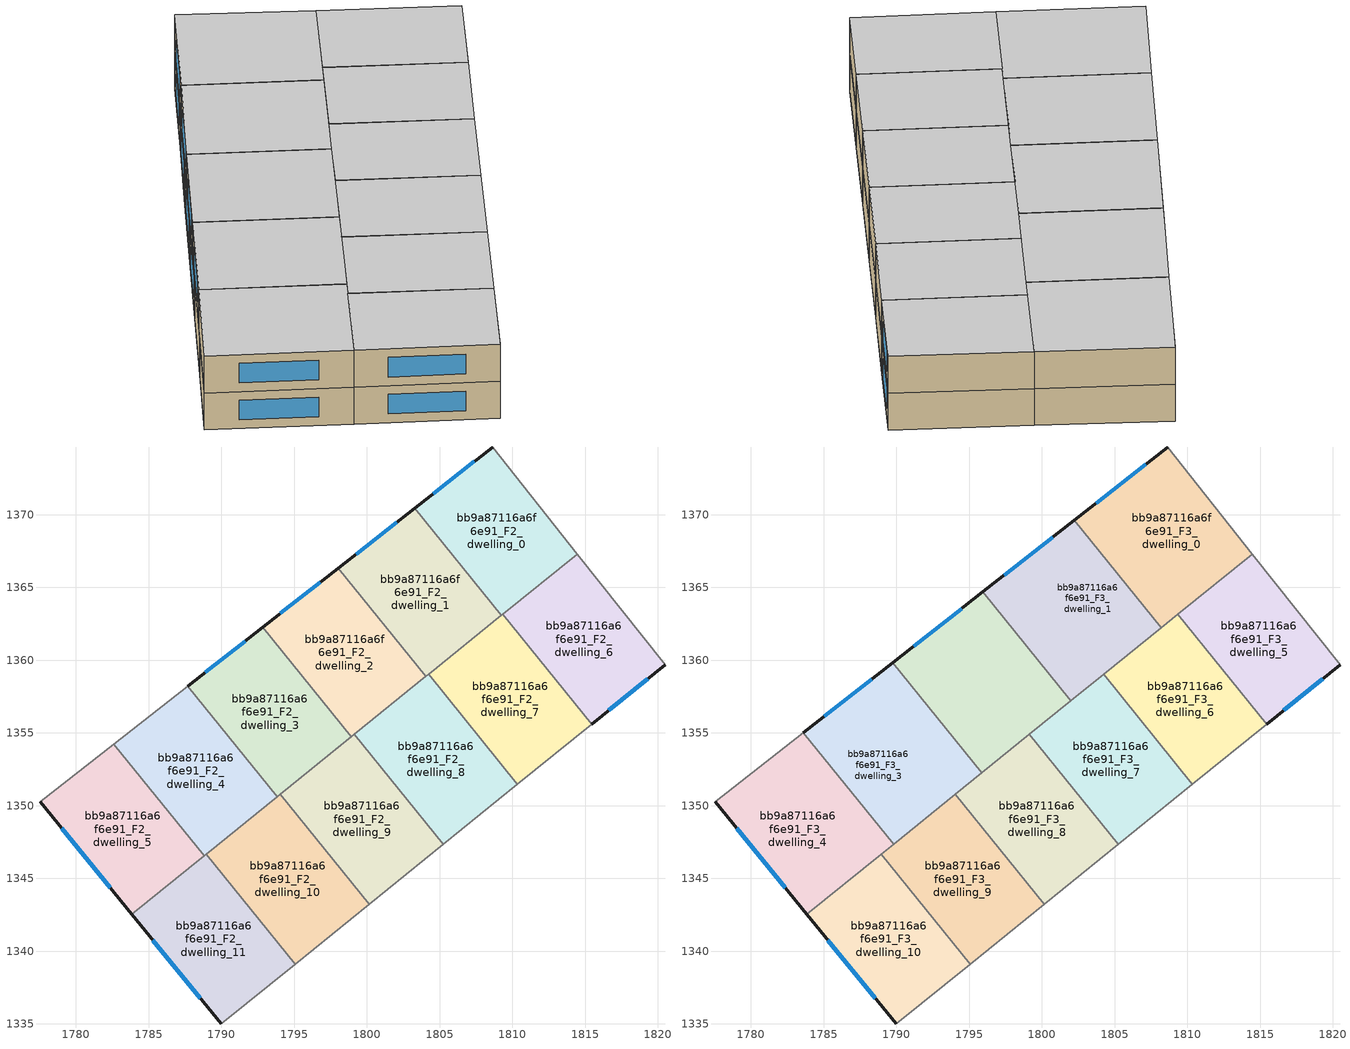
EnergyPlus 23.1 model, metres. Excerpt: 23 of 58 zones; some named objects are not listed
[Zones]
bb9a87116a6f6e91_F2_dwelling_0
 floor to bb9a87116a6f6e91_F1_dwelling_0 (EU_floor_Construction): 1808.64,1374.64 1814.46,1367.29 1809.25,1363.08 1803.29,1370.45 z6
 wall outside (EU_wall_Construction): 1808.64,1374.64 1803.29,1370.45 z6:9
 wall adiabatic (EU_wall_Construction): 1814.46,1367.29 1808.64,1374.64 z6:9
 wall to bb9a87116a6f6e91_F2_dwelling_1 (EU_wall_Construction): 1803.29,1370.45 1809.25,1363.08 z6:9
 wall to bb9a87116a6f6e91_F2_dwelling_6 (EU_wall_Construction): 1809.32,1363.14 1814.46,1367.29 z6:9
 wall to bb9a87116a6f6e91_F2_dwelling_7 (EU_wall_Construction): 1809.25,1363.08 1809.32,1363.14 z6:9
 window (EU_Window_Construction): 1807.39,1373.66 1804.54,1371.43 z6.7:8.3
bb9a87116a6f6e91_F2_dwelling_1
 floor to bb9a87116a6f6e91_F1_dwelling_1 (EU_floor_Construction): 1803.29,1370.45 1809.25,1363.08 1804.06,1358.88 1798.03,1366.33 z6
 wall outside (EU_wall_Construction): 1803.29,1370.45 1798.03,1366.33 z6:9
 wall to bb9a87116a6f6e91_F2_dwelling_2 (EU_wall_Construction): 1798.03,1366.33 1804.06,1358.88 z6:9
 wall to bb9a87116a6f6e91_F2_dwelling_7 (EU_wall_Construction): 1804.23,1359.02 1809.25,1363.08 z6:9
 wall to bb9a87116a6f6e91_F2_dwelling_8 (EU_wall_Construction): 1804.06,1358.88 1804.23,1359.02 z6:9
 window (EU_Window_Construction): 1802.05,1369.48 1799.26,1367.3 z6.7:8.3
bb9a87116a6f6e91_F2_dwelling_10
 floor to bb9a87116a6f6e91_F1_dwelling_10 (EU_floor_Construction): 1794.05,1350.78 1800.16,1343.23 1795.07,1339.11 1788.95,1346.66 z6
 wall to bb9a87116a6f6e91_F2_dwelling_9 (EU_wall_Construction): 1800.16,1343.23 1794.05,1350.78 z6:9
 wall adiabatic (EU_wall_Construction): 1795.07,1339.11 1800.16,1343.23 z6:9
 wall to bb9a87116a6f6e91_F2_dwelling_11 (EU_wall_Construction): 1788.95,1346.66 1795.07,1339.11 z6:9
 wall to bb9a87116a6f6e91_F2_dwelling_4 (EU_wall_Construction): 1793.84,1350.61 1788.95,1346.66 z6:9
 wall to bb9a87116a6f6e91_F2_dwelling_3 (EU_wall_Construction): 1794.05,1350.78 1793.84,1350.61 z6:9
bb9a87116a6f6e91_F2_dwelling_11
 floor to bb9a87116a6f6e91_F1_dwelling_11 (EU_floor_Construction): 1788.95,1346.66 1795.07,1339.11 1789.99,1335 1783.84,1342.53 z6
 wall outside (EU_wall_Construction): 1783.84,1342.53 1789.99,1335 z6:9
 wall adiabatic (EU_wall_Construction): 1789.99,1335 1795.07,1339.11 z6:9
 wall to bb9a87116a6f6e91_F2_dwelling_5 (EU_wall_Construction): 1788.81,1346.54 1783.84,1342.53 z6:9
 wall to bb9a87116a6f6e91_F2_dwelling_4 (EU_wall_Construction): 1788.95,1346.66 1788.81,1346.54 z6:9
 window (EU_Window_Construction): 1785.29,1340.76 1788.55,1336.77 z6.7:8.3
bb9a87116a6f6e91_F2_dwelling_2
 floor to bb9a87116a6f6e91_F1_dwelling_2 (EU_floor_Construction): 1798.03,1366.33 1804.06,1358.88 1798.92,1354.72 1792.83,1362.25 z6
 wall outside (EU_wall_Construction): 1798.03,1366.33 1792.83,1362.25 z6:9
 wall to bb9a87116a6f6e91_F2_dwelling_3 (EU_wall_Construction): 1792.83,1362.25 1798.92,1354.72 1794.05,1350.78 z6:9
 wall to bb9a87116a6f6e91_F2_dwelling_9 (EU_wall_Construction): 1794.05,1350.78 1799.14,1354.9 z6:9
 wall to bb9a87116a6f6e91_F2_dwelling_8 (EU_wall_Construction): 1799.14,1354.9 1804.06,1358.88 z6:9
 window (EU_Window_Construction): 1796.81,1365.37 1794.05,1363.21 z6.7:8.3
bb9a87116a6f6e91_F2_dwelling_3
 floor to bb9a87116a6f6e91_F1_dwelling_3 (EU_floor_Construction): 1792.83,1362.25 1798.92,1354.72 1793.84,1350.61 1787.68,1358.22 z6
 wall outside (EU_wall_Construction): 1792.83,1362.25 1787.68,1358.22 z6:9
 wall to bb9a87116a6f6e91_F2_dwelling_4 (EU_wall_Construction): 1787.68,1358.22 1793.84,1350.61 z6:9
 window (EU_Window_Construction): 1791.62,1361.31 1788.89,1359.17 z6.7:8.3
bb9a87116a6f6e91_F2_dwelling_4
 floor to bb9a87116a6f6e91_F1_dwelling_4 (EU_floor_Construction): 1787.68,1358.22 1793.84,1350.61 1788.81,1346.54 1782.59,1354.23 z6
 wall to bb9a87116a6f6e91_F2_dwelling_5 (EU_wall_Construction): 1782.59,1354.23 1788.81,1346.54 z6:9
 wall adiabatic (EU_wall_Construction): 1787.68,1358.22 1782.59,1354.23 z6:9
bb9a87116a6f6e91_F2_dwelling_5
 floor to bb9a87116a6f6e91_F1_dwelling_5 (EU_floor_Construction): 1782.59,1354.23 1788.81,1346.54 1783.84,1342.53 1777.53,1350.26 z6
 wall outside (EU_wall_Construction): 1777.53,1350.26 1783.84,1342.53 z6:9
 wall adiabatic (EU_wall_Construction): 1782.59,1354.23 1777.53,1350.26 z6:9
 window (EU_Window_Construction): 1779.01,1348.45 1782.36,1344.34 z6.7:8.3
bb9a87116a6f6e91_F2_dwelling_6
 floor to bb9a87116a6f6e91_F1_dwelling_6 (EU_floor_Construction): 1814.46,1367.29 1820.49,1359.67 1815.44,1355.59 1809.33,1363.14 z6
 wall outside (EU_wall_Construction): 1815.44,1355.59 1820.49,1359.67 z6:9
 wall adiabatic (EU_wall_Construction): 1820.49,1359.67 1814.46,1367.29 z6:9
 wall to bb9a87116a6f6e91_F2_dwelling_7 (EU_wall_Construction): 1809.33,1363.14 1815.44,1355.59 z6:9
 window (EU_Window_Construction): 1816.62,1356.55 1819.3,1358.71 z6.7:8.3
bb9a87116a6f6e91_F2_dwelling_7
 floor to bb9a87116a6f6e91_F1_dwelling_7 (EU_floor_Construction): 1809.33,1363.14 1815.44,1355.59 1810.34,1351.47 1804.23,1359.02 z6
 wall adiabatic (EU_wall_Construction): 1810.34,1351.47 1815.44,1355.59 z6:9
 wall to bb9a87116a6f6e91_F2_dwelling_8 (EU_wall_Construction): 1804.23,1359.02 1810.34,1351.47 z6:9
bb9a87116a6f6e91_F2_dwelling_8
 floor to bb9a87116a6f6e91_F1_dwelling_8 (EU_floor_Construction): 1804.23,1359.02 1810.34,1351.47 1805.25,1347.35 1799.14,1354.9 z6
 wall adiabatic (EU_wall_Construction): 1805.25,1347.35 1810.34,1351.47 z6:9
 wall to bb9a87116a6f6e91_F2_dwelling_9 (EU_wall_Construction): 1799.14,1354.9 1805.25,1347.35 z6:9
bb9a87116a6f6e91_F2_dwelling_9
 floor to bb9a87116a6f6e91_F1_dwelling_9 (EU_floor_Construction): 1799.14,1354.9 1805.25,1347.35 1800.16,1343.23 1794.05,1350.78 z6
 wall adiabatic (EU_wall_Construction): 1800.16,1343.23 1805.25,1347.35 z6:9
bb9a87116a6f6e91_F3_dwelling_0
 floor to bb9a87116a6f6e91_F2_dwelling_0 (EU_floor_Construction): 1808.64,1374.64 1814.46,1367.29 1809.25,1363.08 1803.29,1370.45 z9
 floor to bb9a87116a6f6e91_F2_dwelling_1 (EU_floor_Construction): 1803.29,1370.45 1809.25,1363.08 1808.2,1362.24 1802.23,1369.62 z9
 wall outside (EU_wall_Construction): 1808.64,1374.64 1802.23,1369.62 z9:12
 wall adiabatic (EU_wall_Construction): 1814.46,1367.29 1808.64,1374.64 z9:12
 wall to bb9a87116a6f6e91_F3_dwelling_1 (EU_wall_Construction): 1802.23,1369.62 1808.21,1362.24 z9:12
 wall to bb9a87116a6f6e91_F3_dwelling_5 (EU_wall_Construction): 1809.33,1363.14 1814.46,1367.29 z9:12
 wall to bb9a87116a6f6e91_F3_dwelling_6 (EU_wall_Construction): 1808.21,1362.24 1809.33,1363.14 z9:12
 window (EU_Window_Construction): 1807.14,1373.47 1803.74,1370.8 z9.7:11.3
 ceiling to bb9a87116a6f6e91_F4_dwelling_0 (EU_floor_Construction): 1814.46,1367.29 1808.64,1374.64 1802.23,1369.62 1808.21,1362.24 z12
bb9a87116a6f6e91_F3_dwelling_1
 floor to bb9a87116a6f6e91_F2_dwelling_1 (EU_floor_Construction): 1802.23,1369.62 1808.2,1362.24 1804.06,1358.88 1798.03,1366.33 z9
 floor to bb9a87116a6f6e91_F2_dwelling_2 (EU_floor_Construction): 1798.03,1366.33 1804.06,1358.88 1801.99,1357.21 1795.94,1364.69 z9
 wall outside (EU_wall_Construction): 1802.23,1369.62 1795.94,1364.69 z9:12
 wall to bb9a87116a6f6e91_F3_dwelling_2 (EU_wall_Construction): 1795.94,1364.69 1801.99,1357.21 z9:12
 wall to bb9a87116a6f6e91_F3_dwelling_6 (EU_wall_Construction): 1804.23,1359.02 1808.21,1362.24 z9:12
 wall to bb9a87116a6f6e91_F3_dwelling_7 (EU_wall_Construction): 1802,1357.21 1804.23,1359.02 z9:12
 window (EU_Window_Construction): 1800.75,1368.46 1797.42,1365.85 z9.7:11.3
 ceiling to bb9a87116a6f6e91_F4_dwelling_1 (EU_floor_Construction): 1808.21,1362.24 1802.23,1369.62 1795.94,1364.69 1801.99,1357.21 z12
bb9a87116a6f6e91_F3_dwelling_10
 floor to bb9a87116a6f6e91_F2_dwelling_11 (EU_floor_Construction): 1788.95,1346.66 1795.07,1339.11 1789.99,1335 1783.84,1342.53 z9
 wall outside (EU_wall_Construction): 1783.84,1342.53 1789.99,1335 z9:12
 wall to bb9a87116a6f6e91_F3_dwelling_9 (EU_wall_Construction): 1795.07,1339.11 1788.95,1346.66 z9:12
 wall adiabatic (EU_wall_Construction): 1789.99,1335 1795.07,1339.11 z9:12
 wall to bb9a87116a6f6e91_F3_dwelling_4 (EU_wall_Construction): 1788.95,1346.66 1783.84,1342.53 z9:12
 window (EU_Window_Construction): 1785.29,1340.76 1788.55,1336.77 z9.7:11.3
 ceiling to bb9a87116a6f6e91_F4_dwelling_10 (EU_floor_Construction): 1795.07,1339.11 1788.95,1346.66 1783.84,1342.53 1789.99,1335 z12
bb9a87116a6f6e91_F3_dwelling_2
 floor to bb9a87116a6f6e91_F2_dwelling_2 (EU_floor_Construction): 1795.94,1364.69 1801.99,1357.21 1798.92,1354.72 1792.83,1362.25 z9
 floor to bb9a87116a6f6e91_F2_dwelling_3 (EU_floor_Construction): 1792.83,1362.25 1798.92,1354.72 1795.86,1352.25 1789.73,1359.83 z9
 wall outside (EU_wall_Construction): 1795.94,1364.69 1789.73,1359.83 z9:12
 wall to bb9a87116a6f6e91_F3_dwelling_3 (EU_wall_Construction): 1789.73,1359.83 1795.86,1352.25 z9:12
 wall to bb9a87116a6f6e91_F3_dwelling_8 (EU_wall_Construction): 1795.86,1352.25 1799.14,1354.9 z9:12
 wall to bb9a87116a6f6e91_F3_dwelling_7 (EU_wall_Construction): 1799.14,1354.9 1802,1357.21 z9:12
 window (EU_Window_Construction): 1794.48,1363.55 1791.19,1360.97 z9.7:11.3
 ceiling to bb9a87116a6f6e91_F4_dwelling_2 (EU_floor_Construction): 1801.99,1357.21 1795.94,1364.69 1789.73,1359.83 1795.86,1352.25 z12
bb9a87116a6f6e91_F3_dwelling_3
 floor to bb9a87116a6f6e91_F2_dwelling_3 (EU_floor_Construction): 1789.73,1359.83 1795.86,1352.25 1793.84,1350.61 1787.68,1358.22 z9
 floor to bb9a87116a6f6e91_F2_dwelling_4 (EU_floor_Construction): 1787.68,1358.22 1793.84,1350.61 1789.81,1347.35 1783.6,1355.02 z9
 wall outside (EU_wall_Construction): 1789.73,1359.83 1783.6,1355.02 z9:12
 wall to bb9a87116a6f6e91_F3_dwelling_4 (EU_wall_Construction): 1783.6,1355.02 1789.81,1347.35 z9:12
 wall to bb9a87116a6f6e91_F3_dwelling_9 (EU_wall_Construction): 1789.81,1347.35 1794.05,1350.78 z9:12
 wall to bb9a87116a6f6e91_F3_dwelling_8 (EU_wall_Construction): 1794.05,1350.78 1795.86,1352.25 z9:12
 window (EU_Window_Construction): 1788.29,1358.7 1785.04,1356.15 z9.7:11.3
 ceiling to bb9a87116a6f6e91_F4_dwelling_3 (EU_floor_Construction): 1795.86,1352.25 1789.73,1359.83 1783.6,1355.02 1789.81,1347.35 z12
bb9a87116a6f6e91_F3_dwelling_4
 floor to bb9a87116a6f6e91_F2_dwelling_4 (EU_floor_Construction): 1783.6,1355.02 1789.81,1347.35 1788.81,1346.54 1782.59,1354.23 z9
 floor to bb9a87116a6f6e91_F2_dwelling_5 (EU_floor_Construction): 1782.59,1354.23 1788.81,1346.54 1783.84,1342.53 1777.53,1350.26 z9
 wall outside (EU_wall_Construction): 1777.53,1350.26 1783.84,1342.53 z9:12
 wall adiabatic (EU_wall_Construction): 1783.6,1355.02 1777.53,1350.26 z9:12
 wall to bb9a87116a6f6e91_F3_dwelling_9 (EU_wall_Construction): 1788.95,1346.66 1789.81,1347.35 z9:12
 window (EU_Window_Construction): 1779.01,1348.45 1782.36,1344.34 z9.7:11.3
 ceiling to bb9a87116a6f6e91_F4_dwelling_4 (EU_floor_Construction): 1789.81,1347.35 1783.6,1355.02 1777.53,1350.26 1783.84,1342.53 z12
bb9a87116a6f6e91_F3_dwelling_5
 floor to bb9a87116a6f6e91_F2_dwelling_6 (EU_floor_Construction): 1814.46,1367.29 1820.49,1359.67 1815.44,1355.59 1809.33,1363.14 z9
 wall outside (EU_wall_Construction): 1815.44,1355.59 1820.49,1359.67 z9:12
 wall adiabatic (EU_wall_Construction): 1820.49,1359.67 1814.46,1367.29 z9:12
 wall to bb9a87116a6f6e91_F3_dwelling_6 (EU_wall_Construction): 1809.33,1363.14 1815.44,1355.59 z9:12
 window (EU_Window_Construction): 1816.62,1356.55 1819.3,1358.71 z9.7:11.3
 ceiling to bb9a87116a6f6e91_F4_dwelling_5 (EU_floor_Construction): 1820.49,1359.67 1814.46,1367.29 1809.33,1363.14 1815.44,1355.59 z12
bb9a87116a6f6e91_F3_dwelling_6
 floor to bb9a87116a6f6e91_F2_dwelling_7 (EU_floor_Construction): 1809.33,1363.14 1815.44,1355.59 1810.34,1351.47 1804.23,1359.02 z9
 wall adiabatic (EU_wall_Construction): 1810.34,1351.47 1815.44,1355.59 z9:12
 wall to bb9a87116a6f6e91_F3_dwelling_7 (EU_wall_Construction): 1804.23,1359.02 1810.34,1351.47 z9:12
 ceiling to bb9a87116a6f6e91_F4_dwelling_6 (EU_floor_Construction): 1815.44,1355.59 1809.33,1363.14 1804.23,1359.02 1810.34,1351.47 z12
bb9a87116a6f6e91_F3_dwelling_7
 floor to bb9a87116a6f6e91_F2_dwelling_8 (EU_floor_Construction): 1804.23,1359.02 1810.34,1351.47 1805.25,1347.35 1799.14,1354.9 z9
 wall adiabatic (EU_wall_Construction): 1805.25,1347.35 1810.34,1351.47 z9:12
 wall to bb9a87116a6f6e91_F3_dwelling_8 (EU_wall_Construction): 1799.14,1354.9 1805.25,1347.35 z9:12
 ceiling to bb9a87116a6f6e91_F4_dwelling_7 (EU_floor_Construction): 1810.34,1351.47 1804.23,1359.02 1799.14,1354.9 1805.25,1347.35 z12
bb9a87116a6f6e91_F3_dwelling_8
 floor to bb9a87116a6f6e91_F2_dwelling_9 (EU_floor_Construction): 1799.14,1354.9 1805.25,1347.35 1800.16,1343.23 1794.05,1350.78 z9
 wall adiabatic (EU_wall_Construction): 1800.16,1343.23 1805.25,1347.35 z9:12
 wall to bb9a87116a6f6e91_F3_dwelling_9 (EU_wall_Construction): 1794.05,1350.78 1800.16,1343.23 z9:12
 ceiling to bb9a87116a6f6e91_F4_dwelling_8 (EU_floor_Construction): 1805.25,1347.35 1799.14,1354.9 1794.05,1350.78 1800.16,1343.23 z12
bb9a87116a6f6e91_F3_dwelling_9
 floor to bb9a87116a6f6e91_F2_dwelling_10 (EU_floor_Construction): 1794.05,1350.78 1800.16,1343.23 1795.07,1339.11 1788.95,1346.66 z9
 wall adiabatic (EU_wall_Construction): 1795.07,1339.11 1800.16,1343.23 z9:12
 ceiling to bb9a87116a6f6e91_F4_dwelling_9 (EU_floor_Construction): 1800.16,1343.23 1794.05,1350.78 1788.95,1346.66 1795.07,1339.11 z12
[Building]
EU S2 Campaign: North Axis=0; Terrain=City; Solar Distribution=FullExterior
[Site:Location]
Budapest.Ferenc.Liszt.Intl.AP: Latitude=47.437; Longitude=19.256; Time Zone=1; Elevation=185
[SizingPeriod:WeatherFileDays]
AnnualSizingPeriod: Begin Month=1; Begin Day of Month=1; End Month=12; End Day of Month=31; Day of Week for Start Day=Monday; Use Weather File Daylight Saving Period=No; Use Weather File Rain and Snow Indicators=No
[MATERIAL]
EU_InternalMass_Material: Roughness=MediumRough; Thickness=0.1; Conductivity=1; Density=1800; Specific Heat=900; Thermal Absorptance=0.9; Solar Absorptance=0.7; Visible Absorptance=0.7
[MATERIAL:NOMASS] Roughness=MediumRough; Thermal Absorptance=0.9; Solar Absorptance=0.7; Visible Absorptance=0.7
Name | Thermal Resistance
EU_wall_NoMass | 0.832559
EU_floor_NoMass | 0.872794
[WINDOWMATERIAL:SIMPLEGLAZINGSYSTEM]
EU_Window_SimpleGlazing: UFactor=2.79869; Solar Heat Gain Coefficient=0.75; Visible Transmittance=0.75
[CONSTRUCTION]
EU_wall_Construction: EU_wall_NoMass
EU_floor_Construction: EU_floor_NoMass
EU_Window_Construction: EU_Window_SimpleGlazing
EU_InternalMass_Construction: EU_InternalMass_Material
[ZONE] Type=1; Multiplier=1; Ceiling Height=autocalculate; Floor Area=autocalculate; Part of Total Floor Area=Yes
Name | Volume
bb9a87116a6f6e91_F2_dwelling_0 | 190.965
bb9a87116a6f6e91_F3_dwelling_0 | 229.155
bb9a87116a6f6e91_F2_dwelling_1 | 190.958
bb9a87116a6f6e91_F3_dwelling_1 | 229.128
bb9a87116a6f6e91_F2_dwelling_10; bb9a87116a6f6e91_F3_dwelling_7; bb9a87116a6f6e91_F2_dwelling_8; bb9a87116a6f6e91_F3_dwelling_9 | 190.979
bb9a87116a6f6e91_F3_dwelling_10; bb9a87116a6f6e91_F2_dwelling_11 | 190.956
bb9a87116a6f6e91_F2_dwelling_2 | 190.976
bb9a87116a6f6e91_F3_dwelling_2 | 229.156
bb9a87116a6f6e91_F2_dwelling_3 | 190.939
bb9a87116a6f6e91_F3_dwelling_3 | 229.141
bb9a87116a6f6e91_F2_dwelling_4; bb9a87116a6f6e91_F3_dwelling_8; bb9a87116a6f6e91_F2_dwelling_9 | 190.963
bb9a87116a6f6e91_F3_dwelling_4 | 229.152
bb9a87116a6f6e91_F2_dwelling_5; bb9a87116a6f6e91_F3_dwelling_6; bb9a87116a6f6e91_F2_dwelling_7 | 190.96
bb9a87116a6f6e91_F3_dwelling_5; bb9a87116a6f6e91_F2_dwelling_6 | 190.962
[INTERNALMASS] Construction=EU_InternalMass_Construction
Name | Zone or ZoneList | Surface Area
bb9a87116a6f6e91_F2_dwelling_0_EU_InternalMass | bb9a87116a6f6e91_F2_dwelling_0 | 63.6552
bb9a87116a6f6e91_F2_dwelling_1_EU_InternalMass | bb9a87116a6f6e91_F2_dwelling_1 | 63.6527
bb9a87116a6f6e91_F2_dwelling_2_EU_InternalMass | bb9a87116a6f6e91_F2_dwelling_2 | 63.6597
bb9a87116a6f6e91_F2_dwelling_3_EU_InternalMass | bb9a87116a6f6e91_F2_dwelling_3 | 63.6465
bb9a87116a6f6e91_F2_dwelling_4_EU_InternalMass | bb9a87116a6f6e91_F2_dwelling_4 | 63.654
bb9a87116a6f6e91_F2_dwelling_5_EU_InternalMass | bb9a87116a6f6e91_F2_dwelling_5 | 63.6535
bb9a87116a6f6e91_F2_dwelling_6_EU_InternalMass | bb9a87116a6f6e91_F2_dwelling_6 | 63.6541
bb9a87116a6f6e91_F2_dwelling_7_EU_InternalMass | bb9a87116a6f6e91_F2_dwelling_7 | 63.6532
bb9a87116a6f6e91_F2_dwelling_8_EU_InternalMass | bb9a87116a6f6e91_F2_dwelling_8 | 63.6596
bb9a87116a6f6e91_F2_dwelling_9_EU_InternalMass | bb9a87116a6f6e91_F2_dwelling_9 | 63.654
bb9a87116a6f6e91_F2_dwelling_10_EU_InternalMass | bb9a87116a6f6e91_F2_dwelling_10 | 63.6596
bb9a87116a6f6e91_F2_dwelling_11_EU_InternalMass | bb9a87116a6f6e91_F2_dwelling_11 | 63.652
bb9a87116a6f6e91_F3_dwelling_0_EU_InternalMass | bb9a87116a6f6e91_F3_dwelling_0 | 76.3853
bb9a87116a6f6e91_F3_dwelling_1_EU_InternalMass | bb9a87116a6f6e91_F3_dwelling_1 | 76.3757
bb9a87116a6f6e91_F3_dwelling_2_EU_InternalMass | bb9a87116a6f6e91_F3_dwelling_2 | 76.3852
bb9a87116a6f6e91_F3_dwelling_3_EU_InternalMass | bb9a87116a6f6e91_F3_dwelling_3 | 76.3802
bb9a87116a6f6e91_F3_dwelling_4_EU_InternalMass | bb9a87116a6f6e91_F3_dwelling_4 | 76.384
bb9a87116a6f6e91_F3_dwelling_5_EU_InternalMass | bb9a87116a6f6e91_F3_dwelling_5 | 63.6541
bb9a87116a6f6e91_F3_dwelling_6_EU_InternalMass | bb9a87116a6f6e91_F3_dwelling_6 | 63.6532
bb9a87116a6f6e91_F3_dwelling_7_EU_InternalMass | bb9a87116a6f6e91_F3_dwelling_7 | 63.6596
bb9a87116a6f6e91_F3_dwelling_8_EU_InternalMass | bb9a87116a6f6e91_F3_dwelling_8 | 63.654
bb9a87116a6f6e91_F3_dwelling_9_EU_InternalMass | bb9a87116a6f6e91_F3_dwelling_9 | 63.6596
bb9a87116a6f6e91_F3_dwelling_10_EU_InternalMass | bb9a87116a6f6e91_F3_dwelling_10 | 63.652
[OTHEREQUIPMENT] Fuel Type=Electricity; Design Level Calculation Method=Watts/Area; Power per Zone Floor Area=1; Fraction Latent=0; Fraction Radiant=0; Fraction Lost=0; Carbon Dioxide Generation Rate=0; EndUse Subcategory=EU_Step8_InternalGains
Name | Zone or ZoneList or Space or SpaceList | Schedule
EU_Step8_InternalGain_bb9a87116a6f6e91_F2_dwelling_0_f000 | bb9a87116a6f6e91_F2_dwelling_0 | EU_Step8_GainSchedule_bb9a87116a6f6e91_F2_dwelling_0_f000
EU_Step8_InternalGain_bb9a87116a6f6e91_F2_dwelling_1_f000 | bb9a87116a6f6e91_F2_dwelling_1 | EU_Step8_GainSchedule_bb9a87116a6f6e91_F2_dwelling_1_f000
EU_Step8_InternalGain_bb9a87116a6f6e91_F2_dwelling_2_f000 | bb9a87116a6f6e91_F2_dwelling_2 | EU_Step8_GainSchedule_bb9a87116a6f6e91_F2_dwelling_2_f000
EU_Step8_InternalGain_bb9a87116a6f6e91_F2_dwelling_3_f000 | bb9a87116a6f6e91_F2_dwelling_3 | EU_Step8_GainSchedule_bb9a87116a6f6e91_F2_dwelling_3_f000
EU_Step8_InternalGain_bb9a87116a6f6e91_F2_dwelling_4_f000 | bb9a87116a6f6e91_F2_dwelling_4 | EU_Step8_GainSchedule_bb9a87116a6f6e91_F2_dwelling_4_f000
EU_Step8_InternalGain_bb9a87116a6f6e91_F2_dwelling_5_f000 | bb9a87116a6f6e91_F2_dwelling_5 | EU_Step8_GainSchedule_bb9a87116a6f6e91_F2_dwelling_5_f000
EU_Step8_InternalGain_bb9a87116a6f6e91_F2_dwelling_6_f000 | bb9a87116a6f6e91_F2_dwelling_6 | EU_Step8_GainSchedule_bb9a87116a6f6e91_F2_dwelling_6_f000
EU_Step8_InternalGain_bb9a87116a6f6e91_F2_dwelling_7_f000 | bb9a87116a6f6e91_F2_dwelling_7 | EU_Step8_GainSchedule_bb9a87116a6f6e91_F2_dwelling_7_f000
EU_Step8_InternalGain_bb9a87116a6f6e91_F2_dwelling_8_f000 | bb9a87116a6f6e91_F2_dwelling_8 | EU_Step8_GainSchedule_bb9a87116a6f6e91_F2_dwelling_8_f000
EU_Step8_InternalGain_bb9a87116a6f6e91_F2_dwelling_9_f000 | bb9a87116a6f6e91_F2_dwelling_9 | EU_Step8_GainSchedule_bb9a87116a6f6e91_F2_dwelling_9_f000
EU_Step8_InternalGain_bb9a87116a6f6e91_F2_dwelling_10_f000 | bb9a87116a6f6e91_F2_dwelling_10 | EU_Step8_GainSchedule_bb9a87116a6f6e91_F2_dwelling_10_f000
EU_Step8_InternalGain_bb9a87116a6f6e91_F2_dwelling_11_f000 | bb9a87116a6f6e91_F2_dwelling_11 | EU_Step8_GainSchedule_bb9a87116a6f6e91_F2_dwelling_11_f000
EU_Step8_InternalGain_bb9a87116a6f6e91_F3_dwelling_0_f000 | bb9a87116a6f6e91_F3_dwelling_0 | EU_Step8_GainSchedule_bb9a87116a6f6e91_F3_dwelling_0_f000
EU_Step8_InternalGain_bb9a87116a6f6e91_F3_dwelling_1_f000 | bb9a87116a6f6e91_F3_dwelling_1 | EU_Step8_GainSchedule_bb9a87116a6f6e91_F3_dwelling_1_f000
EU_Step8_InternalGain_bb9a87116a6f6e91_F3_dwelling_2_f000 | bb9a87116a6f6e91_F3_dwelling_2 | EU_Step8_GainSchedule_bb9a87116a6f6e91_F3_dwelling_2_f000
EU_Step8_InternalGain_bb9a87116a6f6e91_F3_dwelling_3_f000 | bb9a87116a6f6e91_F3_dwelling_3 | EU_Step8_GainSchedule_bb9a87116a6f6e91_F3_dwelling_3_f000
EU_Step8_InternalGain_bb9a87116a6f6e91_F3_dwelling_4_f000 | bb9a87116a6f6e91_F3_dwelling_4 | EU_Step8_GainSchedule_bb9a87116a6f6e91_F3_dwelling_4_f000
EU_Step8_InternalGain_bb9a87116a6f6e91_F3_dwelling_5_f000 | bb9a87116a6f6e91_F3_dwelling_5 | EU_Step8_GainSchedule_bb9a87116a6f6e91_F3_dwelling_5_f000
EU_Step8_InternalGain_bb9a87116a6f6e91_F3_dwelling_6_f000 | bb9a87116a6f6e91_F3_dwelling_6 | EU_Step8_GainSchedule_bb9a87116a6f6e91_F3_dwelling_6_f000
EU_Step8_InternalGain_bb9a87116a6f6e91_F3_dwelling_7_f000 | bb9a87116a6f6e91_F3_dwelling_7 | EU_Step8_GainSchedule_bb9a87116a6f6e91_F3_dwelling_7_f000
EU_Step8_InternalGain_bb9a87116a6f6e91_F3_dwelling_8_f000 | bb9a87116a6f6e91_F3_dwelling_8 | EU_Step8_GainSchedule_bb9a87116a6f6e91_F3_dwelling_8_f000
EU_Step8_InternalGain_bb9a87116a6f6e91_F3_dwelling_9_f000 | bb9a87116a6f6e91_F3_dwelling_9 | EU_Step8_GainSchedule_bb9a87116a6f6e91_F3_dwelling_9_f000
EU_Step8_InternalGain_bb9a87116a6f6e91_F3_dwelling_10_f000 | bb9a87116a6f6e91_F3_dwelling_10 | EU_Step8_GainSchedule_bb9a87116a6f6e91_F3_dwelling_10_f000
[ZONEVENTILATION:DESIGNFLOWRATE] Schedule=EU_AlwaysOn; Design Flow Rate Calculation Method=AirChanges/Hour; Air Changes per Hour=0.475469; Ventilation Type=Natural; Fan Pressure Rise=0; Fan Total Efficiency=1; Constant Term Coefficient=1; Temperature Term Coefficient=0; Velocity Term Coefficient=0; Velocity Squared Term Coefficient=0; Minimum Indoor Temperature=-100; Maximum Indoor Temperature=100; Delta Temperature=-100; Minimum Outdoor Temperature=-100; Maximum Outdoor Temperature=100; Maximum Wind Speed=40
Name | Zone or ZoneList or Space or SpaceList
EU_ConstantAir_bb9a87116a6f6e91_F2_dwelling_0 | bb9a87116a6f6e91_F2_dwelling_0
EU_ConstantAir_bb9a87116a6f6e91_F2_dwelling_1 | bb9a87116a6f6e91_F2_dwelling_1
EU_ConstantAir_bb9a87116a6f6e91_F2_dwelling_2 | bb9a87116a6f6e91_F2_dwelling_2
EU_ConstantAir_bb9a87116a6f6e91_F2_dwelling_3 | bb9a87116a6f6e91_F2_dwelling_3
EU_ConstantAir_bb9a87116a6f6e91_F2_dwelling_4 | bb9a87116a6f6e91_F2_dwelling_4
EU_ConstantAir_bb9a87116a6f6e91_F2_dwelling_5 | bb9a87116a6f6e91_F2_dwelling_5
EU_ConstantAir_bb9a87116a6f6e91_F2_dwelling_6 | bb9a87116a6f6e91_F2_dwelling_6
EU_ConstantAir_bb9a87116a6f6e91_F2_dwelling_7 | bb9a87116a6f6e91_F2_dwelling_7
EU_ConstantAir_bb9a87116a6f6e91_F2_dwelling_8 | bb9a87116a6f6e91_F2_dwelling_8
EU_ConstantAir_bb9a87116a6f6e91_F2_dwelling_9 | bb9a87116a6f6e91_F2_dwelling_9
EU_ConstantAir_bb9a87116a6f6e91_F2_dwelling_10 | bb9a87116a6f6e91_F2_dwelling_10
EU_ConstantAir_bb9a87116a6f6e91_F2_dwelling_11 | bb9a87116a6f6e91_F2_dwelling_11
EU_ConstantAir_bb9a87116a6f6e91_F3_dwelling_0 | bb9a87116a6f6e91_F3_dwelling_0
EU_ConstantAir_bb9a87116a6f6e91_F3_dwelling_1 | bb9a87116a6f6e91_F3_dwelling_1
EU_ConstantAir_bb9a87116a6f6e91_F3_dwelling_2 | bb9a87116a6f6e91_F3_dwelling_2
EU_ConstantAir_bb9a87116a6f6e91_F3_dwelling_3 | bb9a87116a6f6e91_F3_dwelling_3
EU_ConstantAir_bb9a87116a6f6e91_F3_dwelling_4 | bb9a87116a6f6e91_F3_dwelling_4
EU_ConstantAir_bb9a87116a6f6e91_F3_dwelling_5 | bb9a87116a6f6e91_F3_dwelling_5
EU_ConstantAir_bb9a87116a6f6e91_F3_dwelling_6 | bb9a87116a6f6e91_F3_dwelling_6
EU_ConstantAir_bb9a87116a6f6e91_F3_dwelling_7 | bb9a87116a6f6e91_F3_dwelling_7
EU_ConstantAir_bb9a87116a6f6e91_F3_dwelling_8 | bb9a87116a6f6e91_F3_dwelling_8
EU_ConstantAir_bb9a87116a6f6e91_F3_dwelling_9 | bb9a87116a6f6e91_F3_dwelling_9
EU_ConstantAir_bb9a87116a6f6e91_F3_dwelling_10 | bb9a87116a6f6e91_F3_dwelling_10
[HVACTEMPLATE:ZONE:IDEALLOADSAIRSYSTEM] System Availability Schedule=EU_AlwaysOn; Maximum Heating Supply Air Temperature=50; Minimum Cooling Supply Air Temperature=13; Maximum Heating Supply Air Humidity Ratio=0.0156; Minimum Cooling Supply Air Humidity Ratio=0.0077; Heating Limit=NoLimit; Cooling Limit=NoLimit; Heating Availability Schedule=EU_AlwaysOn; Cooling Availability Schedule=EU_CoolingOff; Dehumidification Control Type=ConstantSensibleHeatRatio; Cooling Sensible Heat Ratio=0.7; Dehumidification Setpoint=60; Humidification Control Type=None; Humidification Setpoint=30; Outdoor Air Method=None; Outdoor Air Flow Rate per Person=0.00944; Outdoor Air Flow Rate per Zone Floor Area=0; Outdoor Air Flow Rate per Zone=0; Demand Controlled Ventilation Type=None; Outdoor Air Economizer Type=NoEconomizer; Heat Recovery Type=None; Sensible Heat Recovery Effectiveness=0.7; Latent Heat Recovery Effectiveness=0.65
Name | Template Thermostat
bb9a87116a6f6e91_F2_dwelling_0 | EU_HeatOnly_bb9a87116a6f6e91_F2_dwelling_0
bb9a87116a6f6e91_F2_dwelling_1 | EU_HeatOnly_bb9a87116a6f6e91_F2_dwelling_1
bb9a87116a6f6e91_F2_dwelling_2 | EU_HeatOnly_bb9a87116a6f6e91_F2_dwelling_2
bb9a87116a6f6e91_F2_dwelling_3 | EU_HeatOnly_bb9a87116a6f6e91_F2_dwelling_3
bb9a87116a6f6e91_F2_dwelling_4 | EU_HeatOnly_bb9a87116a6f6e91_F2_dwelling_4
bb9a87116a6f6e91_F2_dwelling_5 | EU_HeatOnly_bb9a87116a6f6e91_F2_dwelling_5
bb9a87116a6f6e91_F2_dwelling_6 | EU_HeatOnly_bb9a87116a6f6e91_F2_dwelling_6
bb9a87116a6f6e91_F2_dwelling_7 | EU_HeatOnly_bb9a87116a6f6e91_F2_dwelling_7
bb9a87116a6f6e91_F2_dwelling_8 | EU_HeatOnly_bb9a87116a6f6e91_F2_dwelling_8
bb9a87116a6f6e91_F2_dwelling_9 | EU_HeatOnly_bb9a87116a6f6e91_F2_dwelling_9
bb9a87116a6f6e91_F2_dwelling_10 | EU_HeatOnly_bb9a87116a6f6e91_F2_dwelling_10
bb9a87116a6f6e91_F2_dwelling_11 | EU_HeatOnly_bb9a87116a6f6e91_F2_dwelling_11
bb9a87116a6f6e91_F3_dwelling_0 | EU_HeatOnly_bb9a87116a6f6e91_F3_dwelling_0
bb9a87116a6f6e91_F3_dwelling_1 | EU_HeatOnly_bb9a87116a6f6e91_F3_dwelling_1
bb9a87116a6f6e91_F3_dwelling_2 | EU_HeatOnly_bb9a87116a6f6e91_F3_dwelling_2
bb9a87116a6f6e91_F3_dwelling_3 | EU_HeatOnly_bb9a87116a6f6e91_F3_dwelling_3
bb9a87116a6f6e91_F3_dwelling_4 | EU_HeatOnly_bb9a87116a6f6e91_F3_dwelling_4
bb9a87116a6f6e91_F3_dwelling_5 | EU_HeatOnly_bb9a87116a6f6e91_F3_dwelling_5
bb9a87116a6f6e91_F3_dwelling_6 | EU_HeatOnly_bb9a87116a6f6e91_F3_dwelling_6
bb9a87116a6f6e91_F3_dwelling_7 | EU_HeatOnly_bb9a87116a6f6e91_F3_dwelling_7
bb9a87116a6f6e91_F3_dwelling_8 | EU_HeatOnly_bb9a87116a6f6e91_F3_dwelling_8
bb9a87116a6f6e91_F3_dwelling_9 | EU_HeatOnly_bb9a87116a6f6e91_F3_dwelling_9
bb9a87116a6f6e91_F3_dwelling_10 | EU_HeatOnly_bb9a87116a6f6e91_F3_dwelling_10
[SIZING:ZONE] Zone Cooling Design Supply Air Temperature Input Method=SupplyAirTemperature; Zone Cooling Design Supply Air Temperature=13; Zone Heating Design Supply Air Temperature Input Method=SupplyAirTemperature; Zone Heating Design Supply Air Temperature=50; Zone Cooling Design Supply Air Humidity Ratio=0.008; Zone Heating Design Supply Air Humidity Ratio=0.008; Cooling Design Air Flow Method=DesignDay; Cooling Design Air Flow Rate=0; Cooling Minimum Air Flow per Zone Floor Area=0.000762; Cooling Minimum Air Flow=0; Cooling Minimum Air Flow Fraction=0.2; Heating Design Air Flow Method=DesignDay; Heating Design Air Flow Rate=0; Heating Maximum Air Flow per Zone Floor Area=0.002032; Heating Maximum Air Flow=0.141576; Heating Maximum Air Flow Fraction=0.3; Account for Dedicated Outdoor Air System=No; Dedicated Outdoor Air System Control Strategy=NeutralSupplyAir; Dedicated Outdoor Air Low Setpoint Temperature for Design=autosize; Dedicated Outdoor Air High Setpoint Temperature for Design=autosize; Zone Load Sizing Method=Sensible Load Only No Latent Load; Zone Latent Cooling Design Supply Air Humidity Ratio Input Method=HumidityRatioDifference; Zone Cooling Design Supply Air Humidity Ratio Difference=0.005; Zone Latent Heating Design Supply Air Humidity Ratio Input Method=HumidityRatioDifference; Zone Humidification Design Supply Air Humidity Ratio Difference=0.005
bb9a87116a6f6e91_F2_dwelling_0; bb9a87116a6f6e91_F2_dwelling_1; bb9a87116a6f6e91_F2_dwelling_2; bb9a87116a6f6e91_F2_dwelling_3; bb9a87116a6f6e91_F2_dwelling_4; bb9a87116a6f6e91_F2_dwelling_5; bb9a87116a6f6e91_F2_dwelling_6; bb9a87116a6f6e91_F2_dwelling_7; bb9a87116a6f6e91_F2_dwelling_8; bb9a87116a6f6e91_F2_dwelling_9; bb9a87116a6f6e91_F2_dwelling_10; bb9a87116a6f6e91_F2_dwelling_11; bb9a87116a6f6e91_F3_dwelling_0; bb9a87116a6f6e91_F3_dwelling_1; bb9a87116a6f6e91_F3_dwelling_2; bb9a87116a6f6e91_F3_dwelling_3; bb9a87116a6f6e91_F3_dwelling_4; bb9a87116a6f6e91_F3_dwelling_5; bb9a87116a6f6e91_F3_dwelling_6; bb9a87116a6f6e91_F3_dwelling_7; bb9a87116a6f6e91_F3_dwelling_8; bb9a87116a6f6e91_F3_dwelling_9; bb9a87116a6f6e91_F3_dwelling_10
[SCHEDULE:CONSTANT]
Name | Hourly Value
EU_AlwaysOn | 1
EU_CoolingOff | 0
[SCHEDULE:FILE] Column Number=1; Rows to Skip at Top=0; Number of Hours of Data=8760; Column Separator=Comma; Interpolate to Timestep=No; Minutes per Item=60; Adjust Schedule for Daylight Savings=Yes
Name | File
EU_Step8_GainSchedule_bb9a87116a6f6e91_F2_dwelling_0_f000 | ../../schedules/bb9a87116a6f6e91/bb9a87116a6f6e91_F2_dwelling_0_f000_gain.csv
EU_Step8_GainSchedule_bb9a87116a6f6e91_F2_dwelling_1_f000 | ../../schedules/bb9a87116a6f6e91/bb9a87116a6f6e91_F2_dwelling_1_f000_gain.csv
EU_Step8_GainSchedule_bb9a87116a6f6e91_F2_dwelling_2_f000 | ../../schedules/bb9a87116a6f6e91/bb9a87116a6f6e91_F2_dwelling_2_f000_gain.csv
EU_Step8_GainSchedule_bb9a87116a6f6e91_F2_dwelling_3_f000 | ../../schedules/bb9a87116a6f6e91/bb9a87116a6f6e91_F2_dwelling_3_f000_gain.csv
EU_Step8_GainSchedule_bb9a87116a6f6e91_F2_dwelling_4_f000 | ../../schedules/bb9a87116a6f6e91/bb9a87116a6f6e91_F2_dwelling_4_f000_gain.csv
EU_Step8_GainSchedule_bb9a87116a6f6e91_F2_dwelling_5_f000 | ../../schedules/bb9a87116a6f6e91/bb9a87116a6f6e91_F2_dwelling_5_f000_gain.csv
EU_Step8_GainSchedule_bb9a87116a6f6e91_F2_dwelling_6_f000 | ../../schedules/bb9a87116a6f6e91/bb9a87116a6f6e91_F2_dwelling_6_f000_gain.csv
EU_Step8_GainSchedule_bb9a87116a6f6e91_F2_dwelling_7_f000 | ../../schedules/bb9a87116a6f6e91/bb9a87116a6f6e91_F2_dwelling_7_f000_gain.csv
EU_Step8_GainSchedule_bb9a87116a6f6e91_F2_dwelling_8_f000 | ../../schedules/bb9a87116a6f6e91/bb9a87116a6f6e91_F2_dwelling_8_f000_gain.csv
EU_Step8_GainSchedule_bb9a87116a6f6e91_F2_dwelling_9_f000 | ../../schedules/bb9a87116a6f6e91/bb9a87116a6f6e91_F2_dwelling_9_f000_gain.csv
EU_Step8_GainSchedule_bb9a87116a6f6e91_F2_dwelling_10_f000 | ../../schedules/bb9a87116a6f6e91/bb9a87116a6f6e91_F2_dwelling_10_f000_gain.csv
EU_Step8_GainSchedule_bb9a87116a6f6e91_F2_dwelling_11_f000 | ../../schedules/bb9a87116a6f6e91/bb9a87116a6f6e91_F2_dwelling_11_f000_gain.csv
EU_Step8_GainSchedule_bb9a87116a6f6e91_F3_dwelling_0_f000 | ../../schedules/bb9a87116a6f6e91/bb9a87116a6f6e91_F3_dwelling_0_f000_gain.csv
EU_Step8_GainSchedule_bb9a87116a6f6e91_F3_dwelling_1_f000 | ../../schedules/bb9a87116a6f6e91/bb9a87116a6f6e91_F3_dwelling_1_f000_gain.csv
EU_Step8_GainSchedule_bb9a87116a6f6e91_F3_dwelling_2_f000 | ../../schedules/bb9a87116a6f6e91/bb9a87116a6f6e91_F3_dwelling_2_f000_gain.csv
EU_Step8_GainSchedule_bb9a87116a6f6e91_F3_dwelling_3_f000 | ../../schedules/bb9a87116a6f6e91/bb9a87116a6f6e91_F3_dwelling_3_f000_gain.csv
EU_Step8_GainSchedule_bb9a87116a6f6e91_F3_dwelling_4_f000 | ../../schedules/bb9a87116a6f6e91/bb9a87116a6f6e91_F3_dwelling_4_f000_gain.csv
EU_Step8_GainSchedule_bb9a87116a6f6e91_F3_dwelling_5_f000 | ../../schedules/bb9a87116a6f6e91/bb9a87116a6f6e91_F3_dwelling_5_f000_gain.csv
EU_Step8_GainSchedule_bb9a87116a6f6e91_F3_dwelling_6_f000 | ../../schedules/bb9a87116a6f6e91/bb9a87116a6f6e91_F3_dwelling_6_f000_gain.csv
EU_Step8_GainSchedule_bb9a87116a6f6e91_F3_dwelling_7_f000 | ../../schedules/bb9a87116a6f6e91/bb9a87116a6f6e91_F3_dwelling_7_f000_gain.csv
EU_Step8_GainSchedule_bb9a87116a6f6e91_F3_dwelling_8_f000 | ../../schedules/bb9a87116a6f6e91/bb9a87116a6f6e91_F3_dwelling_8_f000_gain.csv
EU_Step8_GainSchedule_bb9a87116a6f6e91_F3_dwelling_9_f000 | ../../schedules/bb9a87116a6f6e91/bb9a87116a6f6e91_F3_dwelling_9_f000_gain.csv
EU_Step8_GainSchedule_bb9a87116a6f6e91_F3_dwelling_10_f000 | ../../schedules/bb9a87116a6f6e91/bb9a87116a6f6e91_F3_dwelling_10_f000_gain.csv
